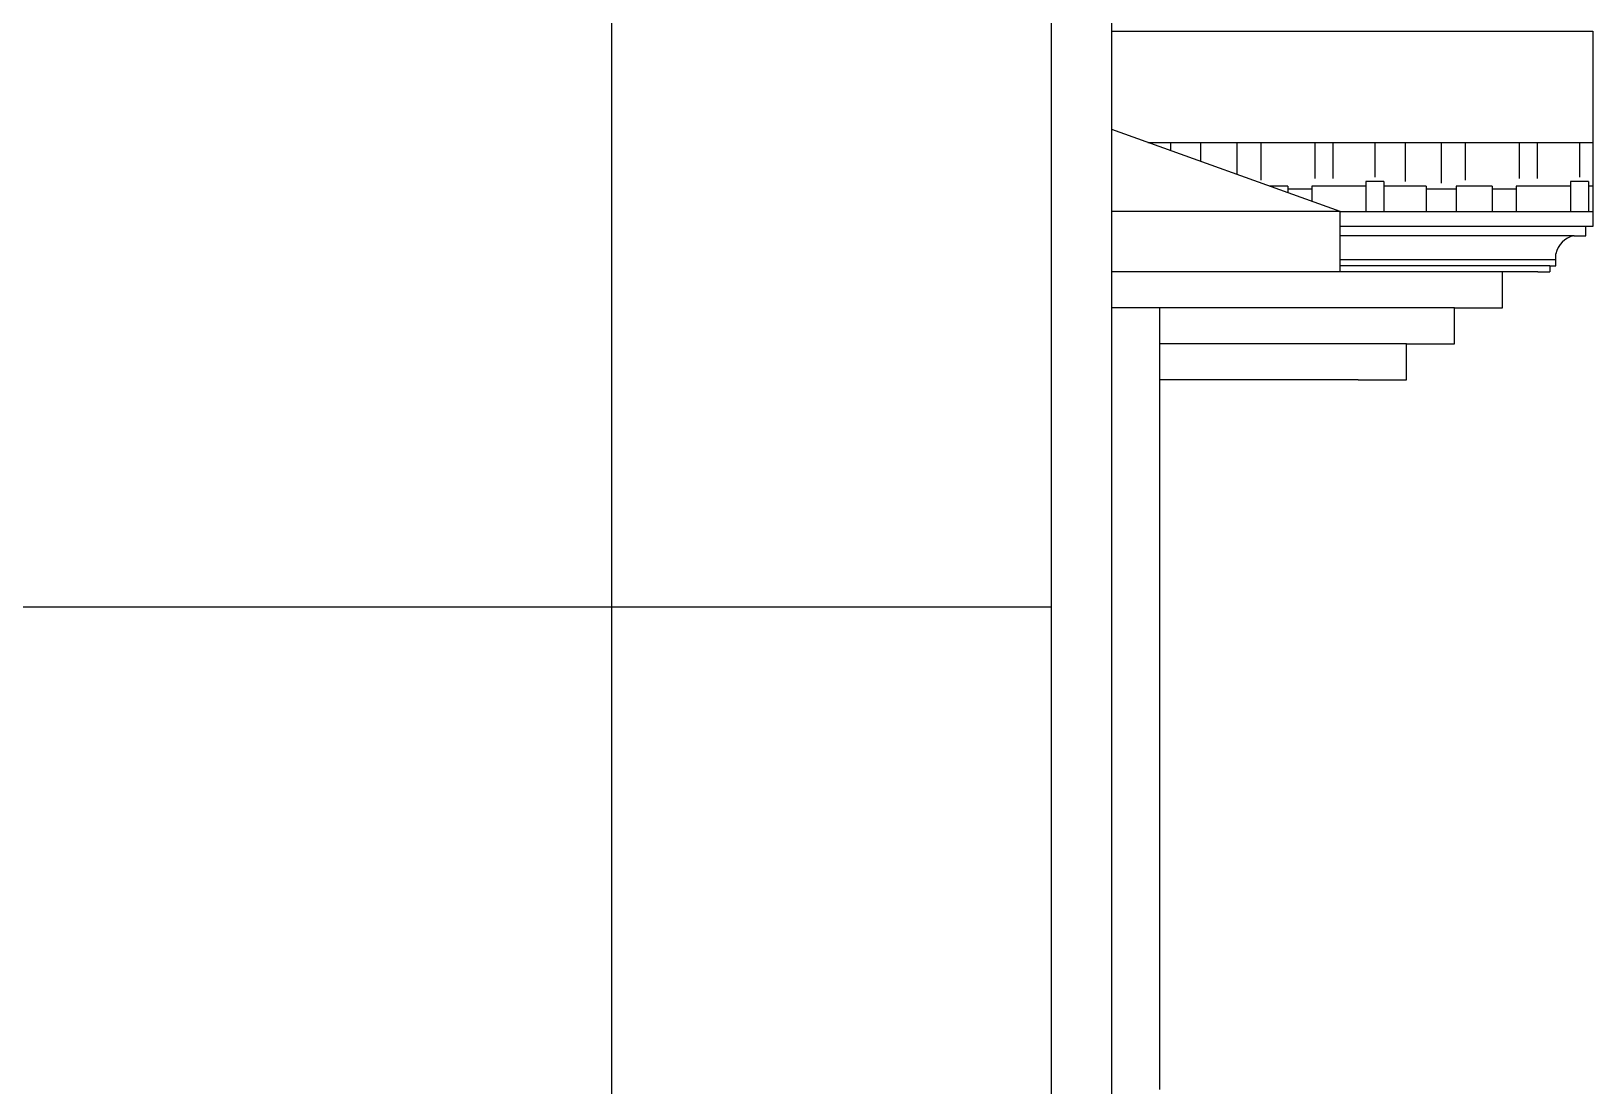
# Model space of a CAD drawing. Header units: inches. Extents: x 1397 to 20304, y -27267 to -746.
# Drawn here: x 17149.7 to 17279.6, y -23837.4 to -23749.8 of the extents above; entities that cross this region are included whole.
import ezdxf

# ---------------------------------------------------------------- set-up
doc = ezdxf.new("R2010")
doc.units = ezdxf.units.IN
doc.header["$LTSCALE"] = 17
doc.header["$MEASUREMENT"] = 0
doc.layers.add('25 BOT BAR', color=12, linetype='Continuous', lineweight=25)
doc.layers.add('OUTLINE', color=1, linetype='Continuous', lineweight=25)

# ---------------------------------------------------------------- blocks, each defined once
blk = doc.blocks.new('A$C261f3448')
blk.add_line((0, 0), (40, 0))

msp = doc.modelspace()

# ---------------------------------------------------------------- hatches: boundary and pattern name
at = {"layer": '25 BOT BAR'}
h = msp.add_hatch(dxfattribs=at)
h.set_pattern_fill('AR-RSHKE', color=8, scale=0.5, angle=180)
h.set_pattern_definition([(180, (-489.537, -2672.648), (-12.75, -6), [3, -2.5, 3.5, -1.5, 4.5, -2]), (180, (-492.537, -2672.898), (-12.75, -6), [2.5, -9.5, 2, -3]), (180, (-498.537, -2672.273), (-12.75, -6), [1.5, -15.5]), (270, (-489.537, -2672.6483), (4.25, -6), [5.75, -18.25]), (270, (-492.537, -2672.6483), (4.25, -6), [5.625, -18.375]), (270, (-495.037, -2672.6483), (4.25, -6), [5.25, -18.75]), (270, (-498.537, -2672.2733), (4.25, -6), [5.75, -18.25]), (270, (-500.037, -2672.2733), (4.25, -6), [5.75, -18.25]), (270, (-504.537, -2672.6483), (4.25, -6), [5.5, -18.5])])
h.paths.add_polyline_path([(17279.58, -23764.76), (17279.58, -23759.01), (17242.58, -23759.01), (17258.58, -23764.76)])
at = {"layer": 'OUTLINE'}
h = msp.add_hatch(dxfattribs=at)
h.set_pattern_fill('NET', color=256, scale=500)
h.set_pattern_definition([(0, (-489.537, -2672.65), (0, 62.5), []), (90, (-489.537, -2672.65), (-62.5, 4e-15), [])])
h.paths.add_polyline_path([(17234.58, -23764.76), (17234.58, -23652.76), (17234.58, -23532.13), (17234.58, -23504.76), (16774.12, -23504.76), (16774.12, -23540.76), (16774.12, -23652.76), (16774.12, -23764.76), (16774.12, -23876.76), (16774.12, -23988.76), (16774.12, -24100.76), (17234.58, -24100.76), (17234.58, -23988.76), (17234.58, -23876.76)])

# ---------------------------------------------------------------- linework, layer by layer
at = {"layer": '25 BOT BAR'}
for p, q in [((17239.58, -24061.76), (17239.58, -23558.92)), ((17234.58, -23764.76), (17234.58, -23652.76)), ((17279.58, -23749.76), (17279.58, -23764.76)), ((17258.58, -23764.76), (17239.58, -23757.93)), ((17242.58, -23759.01), (17279.58, -23759.01)), ((17234.58, -23876.76), (17234.58, -23764.76)), ((17258.58, -23764.76), (17239.58, -23764.76)), ((17258.58, -23769.76), (17258.58, -23764.76)), ((17258.58, -23764.76), (17279.58, -23764.76)), ((17279.58, -23764.76), (17279.58, -23766.01)), ((17279.58, -23766.01), (17258.58, -23766.01)), ((17279.02, -23766.76), (17279.02, -23766.01)), ((17278.02, -23766.76), (17258.58, -23766.76)), ((17278.02, -23766.76), (17279.02, -23766.76)), ((17276.52, -23768.76), (17258.58, -23768.76)), ((17276.02, -23769.26), (17258.58, -23769.26)), ((17276.02, -23769.26), (17276.02, -23769.76)), ((17276.02, -23769.26), (17276.52, -23769.26)), ((17276.52, -23768.76), (17276.52, -23768.26)), ((17276.52, -23769.26), (17276.52, -23768.76)), ((17258.58, -23769.76), (17239.58, -23769.76)), ((17272.08, -23769.76), (17258.58, -23769.76)), ((17272.08, -23772.76), (17272.08, -23769.76)), ((17275.02, -23769.76), (17272.08, -23769.76)), ((17275.02, -23769.76), (17275.02, -23769.76)), ((17275.02, -23769.76), (17276.02, -23769.76)), ((17268.08, -23772.76), (17239.58, -23772.76)), ((17243.58, -23837.76), (17243.58, -23772.76)), ((17268.08, -23775.76), (17268.08, -23772.76)), ((17268.08, -23772.76), (17272.08, -23772.76)), ((17264.08, -23775.76), (17243.58, -23775.76)), ((17264.08, -23778.76), (17264.08, -23775.76)), ((17264.08, -23775.76), (17268.08, -23775.76)), ((17260.08, -23778.76), (17243.58, -23778.76)), ((17260.08, -23778.76), (17264.08, -23778.76)), ((17239.58, -23837.13), (17239.58, -23817.73))]:
    msp.add_line(p, q, dxfattribs=at)
msp.add_arc((17278.42, -23768.66), 1.94, 101.7959, 168.2044, dxfattribs=at)

# ---------------------------------------------------------------- block references
msp.add_blockref('A$C261f3448', (17239.58, -23749.76), dxfattribs=at)

doc.saveas('drawing.dxf')
